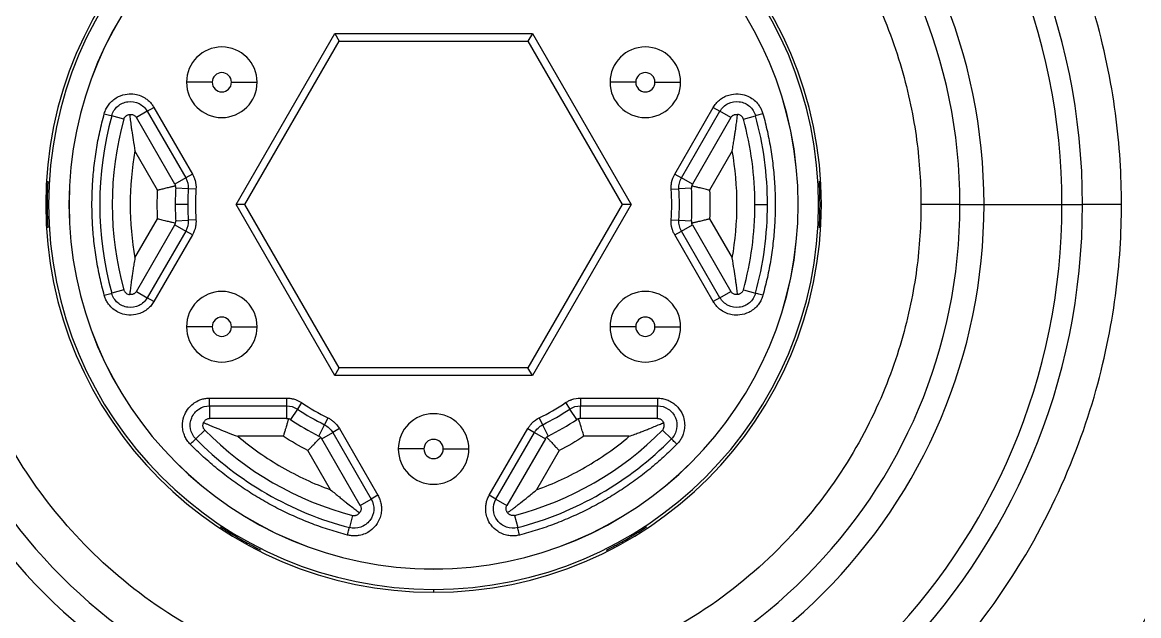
# Model space of a CAD drawing. Header units: inches. Extents: x 0 to 10.9, y 0 to 8.4.
# Drawn here: x 6.607 to 7.463, y 3.827 to 4.283 of the extents above; entities that cross this region are included whole.
import ezdxf

# ---------------------------------------------------------------- set-up
doc = ezdxf.new("R2010")
doc.units = ezdxf.units.IN
doc.header["$MEASUREMENT"] = 0

msp = doc.modelspace()

# ---------------------------------------------------------------- linework, layer by layer
at = {"color": 7, "linetype": 'Continuous', "lineweight": 25}
for p, q in [((6.77082, 4.14284), (6.84655, 4.274)), ((6.84655, 4.274), (6.99799, 4.274)), ((6.84655, 4.274), (6.84996, 4.26809)), ((6.99799, 4.274), (6.99458, 4.26809)), ((6.99799, 4.274), (7.07372, 4.14284)), ((6.77764, 4.14284), (6.84996, 4.26809)), ((6.84996, 4.26809), (6.99458, 4.26809)), ((6.99458, 4.26809), (7.0669, 4.14284)), ((6.75251, 4.23659), (6.73282, 4.23659)), ((6.76727, 4.23659), (6.78696, 4.23659)), ((7.07727, 4.23659), (7.05758, 4.23659)), ((7.09203, 4.23659), (7.11172, 4.23659)), ((6.70269, 4.21437), (6.69436, 4.20955)), ((6.70269, 4.21437), (6.70781, 4.21732)), ((6.70269, 4.21437), (6.73219, 4.16327)), ((6.70781, 4.21732), (6.7373, 4.16623)), ((7.10724, 4.16623), (7.13673, 4.21732)), ((7.11235, 4.16327), (7.14185, 4.21437)), ((7.13673, 4.21732), (7.14185, 4.21437)), ((7.15018, 4.20955), (7.14185, 4.21437)), ((6.68472, 4.20832), (6.67544, 4.21088)), ((6.72386, 4.15846), (6.69436, 4.20955)), ((7.15018, 4.20955), (7.12068, 4.15846)), ((7.15982, 4.20832), (7.1691, 4.21088)), ((6.71065, 4.15378), (6.69328, 4.18387)), ((7.15126, 4.18387), (7.13389, 4.15378)), ((6.73219, 4.16327), (6.72386, 4.15846)), ((6.7373, 4.16623), (6.73219, 4.16327)), ((7.10724, 4.16623), (7.11235, 4.16327)), ((7.12068, 4.15846), (7.11235, 4.16327)), ((6.73416, 4.15488), (6.72455, 4.15549)), ((6.74005, 4.1545), (6.73416, 4.15488)), ((7.10449, 4.1545), (7.11038, 4.15488)), ((7.11999, 4.15549), (7.11038, 4.15488)), ((6.62597, 4.14284), (6.62489, 4.14284)), ((6.64274, 4.14284), (6.64269, 4.14284)), ((6.73377, 4.14284), (6.72415, 4.14284)), ((6.84655, 4.01169), (6.77082, 4.14284)), ((6.77764, 4.14284), (6.77082, 4.14284)), ((6.84996, 4.01759), (6.77764, 4.14284)), ((7.0669, 4.14284), (6.99458, 4.01759)), ((7.07372, 4.14284), (6.99799, 4.01169)), ((7.07372, 4.14284), (7.0669, 4.14284)), ((7.16868, 4.14284), (7.17831, 4.14284)), ((7.2018, 4.14284), (7.20185, 4.14284)), ((7.32583, 4.14284), (7.29595, 4.14284)), ((7.32583, 4.14284), (7.34433, 4.14284)), ((7.34433, 4.14284), (7.40411, 4.14284)), ((7.40411, 4.14284), (7.41987, 4.14284)), ((7.44976, 4.14284), (7.41987, 4.14284)), ((6.69328, 4.10181), (6.71065, 4.13191)), ((6.69436, 4.07613), (6.72386, 4.12722)), ((6.72386, 4.12722), (6.73219, 4.12241)), ((6.72455, 4.13019), (6.73416, 4.13081)), ((6.74005, 4.13119), (6.73416, 4.13081)), ((7.10449, 4.13119), (7.11038, 4.13081)), ((7.11038, 4.13081), (7.11999, 4.13019)), ((7.11235, 4.12241), (7.12068, 4.12722)), ((7.12068, 4.12722), (7.15018, 4.07613)), ((7.13389, 4.13191), (7.15126, 4.10181)), ((6.73219, 4.12241), (6.70269, 4.07132)), ((6.7373, 4.11946), (6.70781, 4.06837)), ((6.7373, 4.11946), (6.73219, 4.12241)), ((7.10724, 4.11946), (7.11235, 4.12241)), ((7.13673, 4.06837), (7.10724, 4.11946)), ((7.14185, 4.07132), (7.11235, 4.12241)), ((6.68472, 4.07737), (6.67544, 4.07481)), ((6.69436, 4.07613), (6.70269, 4.07132)), ((7.14185, 4.07132), (7.15018, 4.07613)), ((7.15982, 4.07737), (7.1691, 4.07481)), ((6.70781, 4.06837), (6.70269, 4.07132)), ((7.14185, 4.07132), (7.13673, 4.06837)), ((6.75251, 4.04909), (6.73282, 4.04909)), ((6.76727, 4.04909), (6.78696, 4.04909)), ((7.07727, 4.04909), (7.05758, 4.04909)), ((7.09203, 4.04909), (7.11172, 4.04909)), ((6.84655, 4.01169), (6.84996, 4.01759)), ((6.99458, 4.01759), (6.84996, 4.01759)), ((6.99799, 4.01169), (6.99458, 4.01759)), ((6.99799, 4.01169), (6.84655, 4.01169)), ((6.75054, 3.99435), (6.80954, 3.99435)), ((6.75054, 3.98845), (6.75054, 3.99435)), ((6.80954, 3.99435), (6.80954, 3.98845)), ((6.82106, 3.99086), (6.81779, 3.98595)), ((7.02348, 3.99086), (7.02675, 3.98595)), ((7.035, 3.99435), (7.094, 3.99435)), ((7.035, 3.99435), (7.035, 3.98845)), ((7.094, 3.99435), (7.094, 3.98845)), ((6.75054, 3.98845), (6.80954, 3.98845)), ((6.75054, 3.98845), (6.75054, 3.97882)), ((6.80954, 3.98845), (6.80954, 3.97882)), ((6.81779, 3.98595), (6.81246, 3.97794)), ((7.03208, 3.97794), (7.02675, 3.98595)), ((7.035, 3.98845), (7.094, 3.98845)), ((7.035, 3.97882), (7.035, 3.98845)), ((7.094, 3.97882), (7.094, 3.98845)), ((6.80954, 3.97882), (6.75054, 3.97882)), ((6.83436, 3.96529), (6.83863, 3.97391)), ((6.84125, 3.9792), (6.83863, 3.97391)), ((7.00329, 3.9792), (7.0059, 3.97391)), ((7.0059, 3.97391), (7.01018, 3.96529)), ((7.094, 3.97882), (7.035, 3.97882)), ((6.74679, 3.96985), (6.73994, 3.9631)), ((6.80699, 3.96505), (6.77224, 3.96505)), ((6.83659, 3.9632), (6.84492, 3.96801)), ((6.85004, 3.97097), (6.84492, 3.96801)), ((6.84492, 3.96801), (6.87442, 3.91692)), ((6.85004, 3.97097), (6.87953, 3.91987)), ((6.965, 3.91987), (6.9945, 3.97097)), ((6.97012, 3.91692), (6.99961, 3.96801)), ((6.9945, 3.97097), (6.99961, 3.96801)), ((6.99961, 3.96801), (7.00795, 3.9632)), ((7.0723, 3.96505), (7.03755, 3.96505)), ((7.09775, 3.96985), (7.1046, 3.9631)), ((6.86609, 3.91211), (6.83659, 3.9632)), ((6.91489, 3.95534), (6.8952, 3.95534)), ((6.92965, 3.95534), (6.94934, 3.95534)), ((7.00795, 3.9632), (6.97845, 3.91211)), ((6.84331, 3.92402), (6.82593, 3.95411)), ((7.01861, 3.95411), (7.00123, 3.92402)), ((6.86609, 3.91211), (6.87442, 3.91692)), ((6.87953, 3.91987), (6.87442, 3.91692)), ((6.97012, 3.91692), (6.965, 3.91987)), ((6.97012, 3.91692), (6.97845, 3.91211)), ((6.8602, 3.90438), (6.85777, 3.89506)), ((6.98434, 3.90438), (6.98677, 3.89506)), ((6.78665, 3.87819), (6.78656, 3.87824)), ((6.92227, 3.84762), (6.92227, 3.84547))]:
    msp.add_line(p, q, dxfattribs=at)
for centre, radius, start, end in [((6.92227, 4.14284), 1, 90, 270), ((6.92227, 4.14284), 1, 270, 90), ((6.92227, 4.14284), 0.98509, 90, 180), ((6.92227, 4.14284), 0.98509, 0, 90), ((6.92227, 4.14284), 0.94485, 0, 180), ((6.92227, 4.14284), 0.77186, 0, 180), ((6.92227, 4.14284), 0.745, 0, 180), ((6.92227, 4.14284), 0.66, 0, 180), ((6.92227, 4.14284), 0.4976, 0, 180), ((6.92227, 4.14284), 0.48184, 0, 180), ((6.92227, 4.14284), 0.42206, 0, 180), ((6.92227, 4.14284), 0.40356, 0, 180), ((6.92227, 4.14284), 0.29738, 0, 180), ((6.92227, 4.14284), 0.29522, 90, 270), ((6.92227, 4.14284), 0.29522, 270, 90), ((6.92227, 4.14284), 0.27958, 0, 180), ((6.92227, 4.14284), 0.27953, 0, 180), ((6.75989, 4.23659), 0.02707, 0, 180), ((7.08465, 4.23659), 0.02707, 0, 180), ((6.75989, 4.23659), 0.00738, 0, 180), ((7.08465, 4.23659), 0.00738, 0, 180), ((6.75989, 4.23659), 0.02707, 180, 0), ((6.75989, 4.23659), 0.00738, 180, 0), ((7.08465, 4.23659), 0.02707, 180, 0), ((7.08465, 4.23659), 0.00738, 180, 0), ((6.92227, 4.14284), 0.25604, 164.59036, 195.40964), ((6.92227, 4.14284), 0.24641, 164.59036, 195.40964), ((6.92227, 4.14284), 0.24641, 0, 15.40964), ((6.92227, 4.14284), 0.25604, 0, 15.40964), ((6.92227, 4.14284), 0.19812, 176.33954, 180), ((6.92227, 4.14284), 0.1885, 176.33954, 180), ((6.92227, 4.14284), 0.1885, 356.33954, 3.66046), ((6.92227, 4.14284), 0.19812, 356.33954, 3.66046), ((6.92227, 4.14284), 0.2963, 178.77383, 180), ((6.92227, 4.14284), 0.2963, 358.77383, 1.22617), ((6.92227, 4.14284), 0.98509, 180, 270), ((6.92227, 4.14284), 0.94485, 180, 0), ((6.92227, 4.14284), 0.77186, 180, 0), ((6.92227, 4.14284), 0.745, 180, 0), ((6.92227, 4.14284), 0.66, 180, 0), ((6.92227, 4.14284), 0.4976, 180, 0), ((6.92227, 4.14284), 0.48184, 180, 0), ((6.92227, 4.14284), 0.42206, 180, 0), ((6.92227, 4.14284), 0.40356, 180, 0), ((6.92227, 4.14284), 0.29738, 180, 0), ((6.92227, 4.14284), 0.2963, 180, 181.22617), ((6.92227, 4.14284), 0.27958, 180, 0), ((6.92227, 4.14284), 0.27953, 180, 0), ((6.92227, 4.14284), 0.19812, 180, 183.66046), ((6.92227, 4.14284), 0.1885, 180, 183.66046), ((6.92227, 4.14284), 0.98509, 270, 0), ((6.92227, 4.14284), 0.24641, 344.59036, 0), ((6.92227, 4.14284), 0.25604, 344.59036, 0), ((6.75989, 4.04909), 0.02707, 0, 180), ((7.08465, 4.04909), 0.02707, 0, 180), ((6.75989, 4.04909), 0.02707, 180, 0), ((6.75989, 4.04909), 0.00738, 0, 180), ((6.75989, 4.04909), 0.00738, 180, 0), ((7.08465, 4.04909), 0.02707, 180, 0), ((7.08465, 4.04909), 0.00738, 0, 180), ((7.08465, 4.04909), 0.00738, 180, 0), ((6.92227, 4.14284), 0.1885, 236.33954, 243.66046), ((6.92227, 3.95534), 0.02707, 0, 180), ((6.92227, 4.14284), 0.1885, 296.33954, 303.66046), ((6.92227, 4.14284), 0.19812, 236.33954, 243.66046), ((6.92227, 4.14284), 0.19812, 296.33954, 303.66046), ((6.92227, 4.14284), 0.24641, 224.59036, 255.40964), ((6.92227, 4.14284), 0.24641, 284.59036, 315.40964), ((6.92227, 4.14284), 0.25604, 224.59036, 255.40964), ((6.92227, 3.95534), 0.02707, 180, 0), ((6.92227, 3.95534), 0.00738, 0, 180), ((6.92227, 3.95534), 0.00738, 180, 0), ((6.92227, 4.14284), 0.25604, 284.59036, 315.40964), ((6.92227, 4.14284), 0.2963, 238.77383, 241.22617), ((6.92227, 4.14284), 0.2963, 298.77383, 301.22617)]:
    msp.add_arc(centre, radius, start, end, dxfattribs=at)
for points, knots in [([(6.29074, 4.14284), (6.29074, 4.16916), (6.29237, 4.19713), (6.30028, 4.25622), (6.30657, 4.28734), (6.32543, 4.35201), (6.33802, 4.38556), (6.37118, 4.4536), (6.39178, 4.48808), (6.44231, 4.55544), (6.47225, 4.58832), (6.54178, 4.64899), (6.58137, 4.67677), (6.66878, 4.72339), (6.71659, 4.74219), (6.81704, 4.7677), (6.86964, 4.77437), (6.9749, 4.77437), (7.0275, 4.7677), (7.12795, 4.74219), (7.17576, 4.72339), (7.26317, 4.67677), (7.30276, 4.64899), (7.37229, 4.58832), (7.40223, 4.55544), (7.45276, 4.48808), (7.47335, 4.4536), (7.50652, 4.38556), (7.51911, 4.35201), (7.53797, 4.28734), (7.54426, 4.25622), (7.55217, 4.19713), (7.5538, 4.16916), (7.5538, 4.14284)], [0, 0, 0, 0, 0.0625, 0.0625, 0.125, 0.125, 0.1875, 0.1875, 0.25, 0.25, 0.3125, 0.3125, 0.375, 0.375, 0.4375, 0.4375, 0.5, 0.5, 0.5625, 0.5625, 0.625, 0.625, 0.6875, 0.6875, 0.75, 0.75, 0.8125, 0.8125, 0.875, 0.875, 0.9375, 0.9375, 1, 1, 1, 1]), ([(7.44976, 4.14284), (7.44976, 4.16482), (7.4484, 4.18819), (7.44179, 4.23754), (7.43654, 4.26353), (7.42078, 4.31755), (7.41027, 4.34558), (7.38257, 4.4024), (7.36536, 4.4312), (7.32316, 4.48747), (7.29815, 4.51493), (7.24008, 4.56561), (7.207, 4.58881), (7.134, 4.62774), (7.09406, 4.64345), (7.01016, 4.66476), (6.96623, 4.67033), (6.87831, 4.67033), (6.83438, 4.66476), (6.75048, 4.64345), (6.71054, 4.62774), (6.63753, 4.58881), (6.60446, 4.56561), (6.54639, 4.51493), (6.52138, 4.48747), (6.47918, 4.4312), (6.46197, 4.4024), (6.43427, 4.34558), (6.42376, 4.31755), (6.408, 4.26353), (6.40275, 4.23754), (6.39614, 4.18819), (6.39478, 4.16482), (6.39478, 4.14284)], [0, 0, 0, 0, 0.0625, 0.0625, 0.125, 0.125, 0.1875, 0.1875, 0.25, 0.25, 0.3125, 0.3125, 0.375, 0.375, 0.4375, 0.4375, 0.5, 0.5, 0.5625, 0.5625, 0.625, 0.625, 0.6875, 0.6875, 0.75, 0.75, 0.8125, 0.8125, 0.875, 0.875, 0.9375, 0.9375, 1, 1, 1, 1]), ([(6.54859, 4.14284), (6.54859, 4.15841), (6.54956, 4.17497), (6.55424, 4.20993), (6.55796, 4.22834), (6.56912, 4.2666), (6.57657, 4.28646), (6.59619, 4.32672), (6.60838, 4.34712), (6.63828, 4.38698), (6.656, 4.40643), (6.69713, 4.44233), (6.72056, 4.45877), (6.77228, 4.48635), (6.80057, 4.49747), (6.86, 4.51257), (6.89113, 4.51652), (6.95341, 4.51652), (6.98453, 4.51257), (7.04397, 4.49747), (7.07226, 4.48635), (7.12398, 4.45877), (7.14741, 4.44233), (7.18854, 4.40643), (7.20626, 4.38698), (7.23616, 4.34712), (7.24835, 4.32672), (7.26797, 4.28646), (7.27542, 4.2666), (7.28658, 4.22834), (7.2903, 4.20993), (7.29498, 4.17497), (7.29595, 4.15841), (7.29595, 4.14284)], [0, 0, 0, 0, 0.0625, 0.0625, 0.125, 0.125, 0.1875, 0.1875, 0.25, 0.25, 0.3125, 0.3125, 0.375, 0.375, 0.4375, 0.4375, 0.5, 0.5, 0.5625, 0.5625, 0.625, 0.625, 0.6875, 0.6875, 0.75, 0.75, 0.8125, 0.8125, 0.875, 0.875, 0.9375, 0.9375, 1, 1, 1, 1]), ([(6.66975, 4.21244), (6.66993, 4.21304), (6.67028, 4.21421), (6.67101, 4.21591), (6.67187, 4.21753), (6.67289, 4.21908), (6.67452, 4.22114), (6.67701, 4.22351), (6.6814, 4.22622), (6.68697, 4.22787), (6.69286, 4.2277), (6.69773, 4.22634), (6.70135, 4.22435), (6.70411, 4.2221), (6.70619, 4.21988), (6.70726, 4.21817), (6.70781, 4.21732)], [0, 0, 0, 0, 0.0379788, 0.0756082, 0.1131889, 0.1510231, 0.1894066, 0.2746626, 0.3609126, 0.5054385, 0.6243282, 0.7189872, 0.8139171, 0.8761594, 0.9377394, 1, 1, 1, 1]), ([(6.67544, 4.21088), (6.67621, 4.21367), (6.67784, 4.21627), (6.68224, 4.22008), (6.68504, 4.22133), (6.6908, 4.22206), (6.69382, 4.22155), (6.69901, 4.21897), (6.70125, 4.21687), (6.70269, 4.21437)], [0, 0, 0, 0, 0.25, 0.25, 0.5, 0.5, 0.75, 0.75, 1, 1, 1, 1]), ([(7.13673, 4.21732), (7.13706, 4.21784), (7.1377, 4.21889), (7.13883, 4.22035), (7.14007, 4.2217), (7.14145, 4.22294), (7.14354, 4.22453), (7.14655, 4.22619), (7.15149, 4.22772), (7.15729, 4.22791), (7.16295, 4.22626), (7.16731, 4.22372), (7.17031, 4.22088), (7.17243, 4.21801), (7.17387, 4.21533), (7.17448, 4.21341), (7.17479, 4.21244)], [0, 0, 0, 0, 0.037978, 0.075612, 0.113201, 0.151048, 0.189449, 0.274697, 0.360942, 0.505455, 0.624336, 0.718992, 0.813918, 0.87615, 0.93773, 1, 1, 1, 1]), ([(7.14185, 4.21437), (7.14329, 4.21687), (7.14554, 4.21898), (7.15075, 4.22156), (7.15377, 4.22206), (7.15953, 4.22132), (7.16232, 4.22006), (7.1667, 4.21626), (7.16833, 4.21367), (7.1691, 4.21088)], [0, 0, 0, 0, 0.25, 0.25, 0.5, 0.5, 0.75, 0.75, 1, 1, 1, 1]), ([(6.66975, 4.07324), (6.66914, 4.07552), (6.66792, 4.08007), (6.66633, 4.08694), (6.66491, 4.09384), (6.66369, 4.10076), (6.66265, 4.10771), (6.66181, 4.11469), (6.66115, 4.12169), (6.66068, 4.12872), (6.66039, 4.13577), (6.66027, 4.14519), (6.66058, 4.15695), (6.66171, 4.17099), (6.6636, 4.18493), (6.6662, 4.19878), (6.66856, 4.20788), (6.66975, 4.21244)], [0, 0, 0, 0, 0.050206, 0.1002701, 0.1502282, 0.2001166, 0.2499717, 0.29983, 0.3497278, 0.3997016, 0.4497876, 0.5000217, 0.6002837, 0.7001215, 0.7998257, 0.8996884, 1, 1, 1, 1]), ([(6.66975, 4.21244), (6.67107, 4.21208), (6.67261, 4.21165), (6.67482, 4.21105), (6.6754, 4.21089), (6.67544, 4.21088)], [0, 0, 0, 0, 0.5, 0.5, 1, 1, 1, 1]), ([(6.68472, 4.20832), (6.68484, 4.20863), (6.68507, 4.20924), (6.68562, 4.21004), (6.68626, 4.21071), (6.68697, 4.21122), (6.6877, 4.21158), (6.68843, 4.21182), (6.68894, 4.21189), (6.68918, 4.21193)], [0, 0, 0, 0, 0.182042, 0.351123, 0.506994, 0.649611, 0.779178, 0.895896, 1, 1, 1, 1]), ([(6.68918, 4.21193), (6.68946, 4.21195), (6.69006, 4.21202), (6.69096, 4.21191), (6.6919, 4.21164), (6.69282, 4.21116), (6.69369, 4.21046), (6.69413, 4.20987), (6.69436, 4.20955)], [0, 0, 0, 0, 0.122199, 0.261809, 0.419186, 0.594671, 0.788382, 1, 1, 1, 1]), ([(6.68918, 4.21193), (6.68926, 4.21126), (6.68943, 4.20986), (6.68971, 4.20759), (6.69003, 4.20509), (6.6904, 4.20235), (6.69099, 4.19811), (6.69192, 4.19192), (6.6928, 4.18672), (6.69328, 4.18387)], [0, 0, 0, 0, 0.076099, 0.159417, 0.250081, 0.348187, 0.453812, 0.70043, 1, 1, 1, 1]), ([(7.15018, 4.20955), (7.15038, 4.20982), (7.15075, 4.21035), (7.15148, 4.21098), (7.15226, 4.21146), (7.15306, 4.21178), (7.15385, 4.21195), (7.15461, 4.21201), (7.15512, 4.21195), (7.15536, 4.21193)], [0, 0, 0, 0, 0.182474, 0.351836, 0.507846, 0.65046, 0.77988, 0.896315, 1, 1, 1, 1]), ([(7.15126, 4.18387), (7.15152, 4.18536), (7.15201, 4.18821), (7.15266, 4.1923), (7.15323, 4.196), (7.15381, 4.19996), (7.15438, 4.20408), (7.15492, 4.20828), (7.15522, 4.21077), (7.15536, 4.21193)], [0, 0, 0, 0, 0.156451, 0.29963, 0.429565, 0.546295, 0.718125, 0.869208, 1, 1, 1, 1]), ([(7.15982, 4.20832), (7.15973, 4.20858), (7.15953, 4.2091), (7.15906, 4.20983), (7.15843, 4.21058), (7.15772, 4.21113), (7.15693, 4.21154), (7.15619, 4.21181), (7.15563, 4.21189), (7.15536, 4.21193)], [0, 0, 0, 0, 0.150031, 0.304877, 0.464107, 0.638286, 0.757556, 0.885212, 1, 1, 1, 1]), ([(7.17479, 4.21244), (7.17347, 4.21208), (7.17193, 4.21165), (7.16971, 4.21105), (7.16914, 4.21089), (7.1691, 4.21088)], [0, 0, 0, 0, 0.5, 0.5, 1, 1, 1, 1]), ([(7.17479, 4.21244), (7.1754, 4.21017), (7.17662, 4.20562), (7.17821, 4.19874), (7.17963, 4.19185), (7.18085, 4.18492), (7.18189, 4.17797), (7.18273, 4.171), (7.18339, 4.16399), (7.18386, 4.15697), (7.18415, 4.14991), (7.18427, 4.14049), (7.18396, 4.12874), (7.18283, 4.11469), (7.18094, 4.10076), (7.17833, 4.0869), (7.17598, 4.0778), (7.17479, 4.07324)], [0, 0, 0, 0, 0.050206, 0.1002701, 0.1502282, 0.2001166, 0.2499717, 0.29983, 0.3497278, 0.3997016, 0.4497876, 0.5000217, 0.6002837, 0.7001215, 0.7998257, 0.8996884, 1, 1, 1, 1]), ([(6.69328, 4.18387), (6.69085, 4.17031), (6.68963, 4.15662), (6.68963, 4.12906), (6.69085, 4.11539), (6.69328, 4.10181)], [0, 0, 0, 0, 0.5, 0.5, 1, 1, 1, 1]), ([(7.15126, 4.10181), (7.15369, 4.11538), (7.15491, 4.12906), (7.15491, 4.15662), (7.15369, 4.1703), (7.15126, 4.18387)], [0, 0, 0, 0, 0.5, 0.5, 1, 1, 1, 1]), ([(6.62639, 4.16067), (6.62639, 4.16064), (6.6264, 4.16059), (6.62639, 4.16023), (6.62637, 4.15958), (6.62634, 4.15855), (6.62628, 4.15704), (6.62621, 4.15524), (6.62614, 4.15329), (6.62608, 4.15125), (6.62605, 4.14987), (6.62604, 4.14918)], [0, 0, 0, 0, 0.098163, 0.194079, 0.289176, 0.422855, 0.551943, 0.671129, 0.788455, 0.894651, 1, 1, 1, 1]), ([(6.7373, 4.16623), (6.73774, 4.16547), (6.73832, 4.1643), (6.73887, 4.16287), (6.73911, 4.16214), (6.7392, 4.16182), (6.73927, 4.16161), (6.73929, 4.16154), (6.73996, 4.15914), (6.7402, 4.15684), (6.74005, 4.1545)], [0, 0, 0, 0, 0.25, 0.375, 0.4375, 0.46875, 0.46875, 0.5, 0.5, 1, 1, 1, 1]), ([(7.10449, 4.1545), (7.10444, 4.15537), (7.10444, 4.15667), (7.10458, 4.1582), (7.10469, 4.15896), (7.10474, 4.15929), (7.10478, 4.15951), (7.10479, 4.15958), (7.10526, 4.16202), (7.10606, 4.16419), (7.10724, 4.16623)], [0, 0, 0, 0, 0.25, 0.375, 0.4375, 0.46875, 0.46875, 0.5, 0.5, 1, 1, 1, 1]), ([(7.2185, 4.14918), (7.21849, 4.14963), (7.21847, 4.15054), (7.21844, 4.1519), (7.21839, 4.15349), (7.21833, 4.15525), (7.21824, 4.15769), (7.21814, 4.16011), (7.21815, 4.16047), (7.21815, 4.16067)], [0, 0, 0, 0, 0.069425, 0.139925, 0.212941, 0.330345, 0.449379, 0.713697, 1, 1, 1, 1]), ([(6.72436, 4.157), (6.72425, 4.15698), (6.72402, 4.15692), (6.72348, 4.1568), (6.72278, 4.15663), (6.72189, 4.15643), (6.72082, 4.15618), (6.71952, 4.15588), (6.71794, 4.15551), (6.71577, 4.15499), (6.71328, 4.15441), (6.71144, 4.15397), (6.71065, 4.15378)], [0, 0, 0, 0, 0.07199, 0.148015, 0.227921, 0.31144, 0.398191, 0.48769, 0.589879, 0.704288, 0.874487, 1, 1, 1, 1]), ([(6.72455, 4.15549), (6.72455, 4.15573), (6.72454, 4.15623), (6.72442, 4.15674), (6.72436, 4.157)], [0, 0, 0, 0, 0.485215, 1, 1, 1, 1]), ([(7.12018, 4.157), (7.12012, 4.15674), (7.12, 4.15623), (7.11999, 4.15573), (7.11999, 4.15549)], [0, 0, 0, 0, 0.514785, 1, 1, 1, 1]), ([(7.13389, 4.15378), (7.13339, 4.1539), (7.13229, 4.15416), (7.13046, 4.15459), (7.12848, 4.15506), (7.1266, 4.15551), (7.12457, 4.15599), (7.12262, 4.15643), (7.12098, 4.15681), (7.12044, 4.15694), (7.12018, 4.157)], [0, 0, 0, 0, 0.078978, 0.177309, 0.296156, 0.410619, 0.512848, 0.688874, 0.852118, 1, 1, 1, 1]), ([(7.5538, 4.14284), (7.5538, 4.11653), (7.55217, 4.08855), (7.54426, 4.02947), (7.53797, 3.99835), (7.51911, 3.93368), (7.50652, 3.90012), (7.47335, 3.83209), (7.45276, 3.79761), (7.40223, 3.73024), (7.37229, 3.69737), (7.30276, 3.63669), (7.26317, 3.60892), (7.17576, 3.5623), (7.12795, 3.5435), (7.0275, 3.51799), (6.9749, 3.51131), (6.86964, 3.51131), (6.81704, 3.51799), (6.71659, 3.5435), (6.66878, 3.5623), (6.58137, 3.60892), (6.54178, 3.63669), (6.47225, 3.69737), (6.44231, 3.73024), (6.39178, 3.79761), (6.37118, 3.83209), (6.33802, 3.90012), (6.32543, 3.93368), (6.30657, 3.99835), (6.30028, 4.02947), (6.29237, 4.08855), (6.29074, 4.11653), (6.29074, 4.14284)], [0, 0, 0, 0, 0.0625, 0.0625, 0.125, 0.125, 0.1875, 0.1875, 0.25, 0.25, 0.3125, 0.3125, 0.375, 0.375, 0.4375, 0.4375, 0.5, 0.5, 0.5625, 0.5625, 0.625, 0.625, 0.6875, 0.6875, 0.75, 0.75, 0.8125, 0.8125, 0.875, 0.875, 0.9375, 0.9375, 1, 1, 1, 1]), ([(6.39478, 4.14284), (6.39478, 4.12086), (6.39614, 4.0975), (6.40275, 4.04815), (6.408, 4.02215), (6.42376, 3.96814), (6.43427, 3.94011), (6.46197, 3.88328), (6.47918, 3.85448), (6.52138, 3.79822), (6.54639, 3.77076), (6.60446, 3.72008), (6.63753, 3.69688), (6.71054, 3.65794), (6.75048, 3.64224), (6.83438, 3.62093), (6.87831, 3.61535), (6.96623, 3.61535), (7.01016, 3.62093), (7.09406, 3.64224), (7.134, 3.65794), (7.207, 3.69688), (7.24008, 3.72008), (7.29815, 3.77076), (7.32316, 3.79822), (7.36536, 3.85448), (7.38257, 3.88328), (7.41027, 3.94011), (7.42078, 3.96814), (7.43654, 4.02215), (7.44179, 4.04815), (7.4484, 4.0975), (7.44976, 4.12086), (7.44976, 4.14284)], [0, 0, 0, 0, 0.0625, 0.0625, 0.125, 0.125, 0.1875, 0.1875, 0.25, 0.25, 0.3125, 0.3125, 0.375, 0.375, 0.4375, 0.4375, 0.5, 0.5, 0.5625, 0.5625, 0.625, 0.625, 0.6875, 0.6875, 0.75, 0.75, 0.8125, 0.8125, 0.875, 0.875, 0.9375, 0.9375, 1, 1, 1, 1]), ([(7.29595, 4.14284), (7.29595, 4.12727), (7.29498, 4.11072), (7.2903, 4.07576), (7.28658, 4.05735), (7.27542, 4.01908), (7.26797, 3.99922), (7.24835, 3.95897), (7.23616, 3.93857), (7.20626, 3.89871), (7.18854, 3.87926), (7.14741, 3.84335), (7.12398, 3.82692), (7.07226, 3.79934), (7.04397, 3.78821), (6.98453, 3.77312), (6.95341, 3.76917), (6.89113, 3.76917), (6.86, 3.77312), (6.80057, 3.78821), (6.77228, 3.79934), (6.72056, 3.82692), (6.69713, 3.84335), (6.656, 3.87926), (6.63828, 3.89871), (6.60838, 3.93857), (6.59619, 3.95897), (6.57657, 3.99922), (6.56912, 4.01908), (6.55796, 4.05735), (6.55424, 4.07576), (6.54956, 4.11072), (6.54859, 4.12727), (6.54859, 4.14284)], [0, 0, 0, 0, 0.0625, 0.0625, 0.125, 0.125, 0.1875, 0.1875, 0.25, 0.25, 0.3125, 0.3125, 0.375, 0.375, 0.4375, 0.4375, 0.5, 0.5, 0.5625, 0.5625, 0.625, 0.625, 0.6875, 0.6875, 0.75, 0.75, 0.8125, 0.8125, 0.875, 0.875, 0.9375, 0.9375, 1, 1, 1, 1]), ([(6.62604, 4.1365), (6.62605, 4.13605), (6.62607, 4.13514), (6.6261, 4.13379), (6.62615, 4.1322), (6.62621, 4.13043), (6.6263, 4.128), (6.6264, 4.12558), (6.62639, 4.12521), (6.62639, 4.12502)], [0, 0, 0, 0, 0.069425, 0.139925, 0.212941, 0.330345, 0.449379, 0.713697, 1, 1, 1, 1]), ([(7.21815, 4.12502), (7.21815, 4.12505), (7.21814, 4.1251), (7.21814, 4.12546), (7.21816, 4.1261), (7.2182, 4.12714), (7.21826, 4.12865), (7.21833, 4.13044), (7.2184, 4.13239), (7.21846, 4.13444), (7.21849, 4.13582), (7.2185, 4.1365)], [0, 0, 0, 0, 0.098163, 0.194079, 0.289176, 0.422855, 0.551943, 0.671129, 0.788455, 0.894651, 1, 1, 1, 1]), ([(6.71065, 4.13191), (6.71115, 4.13179), (6.71225, 4.13152), (6.71408, 4.13109), (6.71606, 4.13062), (6.71794, 4.13017), (6.71997, 4.1297), (6.72192, 4.12925), (6.72356, 4.12887), (6.7241, 4.12874), (6.72436, 4.12868)], [0, 0, 0, 0, 0.078978, 0.177309, 0.296156, 0.410619, 0.512848, 0.688874, 0.852118, 1, 1, 1, 1]), ([(6.72436, 4.12868), (6.72442, 4.12894), (6.72454, 4.12945), (6.72455, 4.12995), (6.72455, 4.13019)], [0, 0, 0, 0, 0.514785, 1, 1, 1, 1]), ([(6.74005, 4.13119), (6.7401, 4.13032), (6.7401, 4.12901), (6.73996, 4.12749), (6.73985, 4.12672), (6.7398, 4.1264), (6.73976, 4.12618), (6.73974, 4.1261), (6.73928, 4.12366), (6.73848, 4.12149), (6.7373, 4.11946)], [0, 0, 0, 0, 0.25, 0.375, 0.4375, 0.46875, 0.46875, 0.5, 0.5, 1, 1, 1, 1]), ([(7.10724, 4.11946), (7.1068, 4.12021), (7.10622, 4.12138), (7.10567, 4.12281), (7.10543, 4.12355), (7.10534, 4.12386), (7.10527, 4.12408), (7.10525, 4.12415), (7.10458, 4.12654), (7.10434, 4.12884), (7.10449, 4.13119)], [0, 0, 0, 0, 0.25, 0.375, 0.4375, 0.46875, 0.46875, 0.5, 0.5, 1, 1, 1, 1]), ([(7.11999, 4.13019), (7.11999, 4.12995), (7.12, 4.12945), (7.12012, 4.12894), (7.12018, 4.12868)], [0, 0, 0, 0, 0.485215, 1, 1, 1, 1]), ([(7.12018, 4.12868), (7.12029, 4.12871), (7.12052, 4.12876), (7.12106, 4.12889), (7.12176, 4.12905), (7.12265, 4.12926), (7.12372, 4.1295), (7.12502, 4.1298), (7.1266, 4.13017), (7.12877, 4.13069), (7.13126, 4.13128), (7.1331, 4.13172), (7.13389, 4.13191)], [0, 0, 0, 0, 0.0719899, 0.1480149, 0.2279207, 0.3114397, 0.3981911, 0.4876904, 0.5898788, 0.7042878, 0.8744865, 1, 1, 1, 1]), ([(6.69328, 4.10181), (6.69302, 4.10033), (6.69253, 4.09747), (6.69188, 4.09339), (6.69131, 4.08968), (6.69073, 4.08573), (6.69016, 4.0816), (6.68962, 4.07741), (6.68932, 4.07492), (6.68918, 4.07376)], [0, 0, 0, 0, 0.156451, 0.29963, 0.429565, 0.546295, 0.718125, 0.869208, 1, 1, 1, 1]), ([(7.15536, 4.07376), (7.15528, 4.07443), (7.15511, 4.07583), (7.15483, 4.0781), (7.15451, 4.0806), (7.15414, 4.08334), (7.15355, 4.08757), (7.15262, 4.09376), (7.15174, 4.09896), (7.15126, 4.10181)], [0, 0, 0, 0, 0.076099, 0.159417, 0.250081, 0.348187, 0.453812, 0.70043, 1, 1, 1, 1]), ([(6.66975, 4.07324), (6.67107, 4.07361), (6.67261, 4.07403), (6.67482, 4.07464), (6.6754, 4.0748), (6.67544, 4.07481)], [0, 0, 0, 0, 0.5, 0.5, 1, 1, 1, 1]), ([(6.70269, 4.07132), (6.70125, 4.06881), (6.699, 4.0667), (6.69379, 4.06413), (6.69077, 4.06362), (6.68501, 4.06437), (6.68222, 4.06562), (6.67784, 4.06942), (6.67621, 4.07202), (6.67544, 4.07481)], [0, 0, 0, 0, 0.25, 0.25, 0.5, 0.5, 0.75, 0.75, 1, 1, 1, 1]), ([(6.68472, 4.07737), (6.6848, 4.07714), (6.68498, 4.07664), (6.6854, 4.07594), (6.68591, 4.07533), (6.68666, 4.07465), (6.68767, 4.07404), (6.68871, 4.07385), (6.68918, 4.07376)], [0, 0, 0, 0, 0.133202, 0.285132, 0.430318, 0.545642, 0.79287, 1, 1, 1, 1]), ([(6.69436, 4.07613), (6.69416, 4.07586), (6.69379, 4.07534), (6.69306, 4.0747), (6.69228, 4.07422), (6.69148, 4.07391), (6.69069, 4.07374), (6.68993, 4.07368), (6.68942, 4.07373), (6.68918, 4.07376)], [0, 0, 0, 0, 0.182474, 0.351836, 0.507846, 0.65046, 0.77988, 0.896315, 1, 1, 1, 1]), ([(7.1691, 4.07481), (7.16833, 4.07202), (7.16669, 4.06941), (7.1623, 4.0656), (7.1595, 4.06436), (7.15374, 4.06362), (7.15072, 4.06414), (7.14553, 4.06671), (7.14329, 4.06881), (7.14185, 4.07132)], [0, 0, 0, 0, 0.25, 0.25, 0.5, 0.5, 0.75, 0.75, 1, 1, 1, 1]), ([(7.15536, 4.07376), (7.15508, 4.07373), (7.15447, 4.07367), (7.15358, 4.07377), (7.15264, 4.07404), (7.15172, 4.07452), (7.15085, 4.07522), (7.15041, 4.07582), (7.15018, 4.07613)], [0, 0, 0, 0, 0.122199, 0.261809, 0.419186, 0.594671, 0.788382, 1, 1, 1, 1]), ([(7.15982, 4.07737), (7.1597, 4.07705), (7.15947, 4.07645), (7.15892, 4.07564), (7.15828, 4.07498), (7.15757, 4.07447), (7.15684, 4.07411), (7.15611, 4.07386), (7.1556, 4.07379), (7.15536, 4.07376)], [0, 0, 0, 0, 0.182042, 0.351123, 0.506994, 0.649611, 0.779178, 0.895896, 1, 1, 1, 1]), ([(7.17479, 4.07324), (7.17347, 4.07361), (7.17193, 4.07403), (7.16972, 4.07464), (7.16914, 4.0748), (7.1691, 4.07481)], [0, 0, 0, 0, 0.5, 0.5, 1, 1, 1, 1]), ([(6.70781, 4.06837), (6.70748, 4.06784), (6.70684, 4.06679), (6.70571, 4.06534), (6.70446, 4.06398), (6.70309, 4.06274), (6.701, 4.06115), (6.69799, 4.05949), (6.69305, 4.05797), (6.68725, 4.05778), (6.68159, 4.05943), (6.67723, 4.06197), (6.67422, 4.06481), (6.67211, 4.06768), (6.67067, 4.07035), (6.67005, 4.07227), (6.66975, 4.07324)], [0, 0, 0, 0, 0.037978, 0.075612, 0.113201, 0.151048, 0.189449, 0.274697, 0.360942, 0.505455, 0.624336, 0.718992, 0.813918, 0.87615, 0.93773, 1, 1, 1, 1]), ([(7.17479, 4.07324), (7.17461, 4.07265), (7.17426, 4.07147), (7.17353, 4.06978), (7.17266, 4.06816), (7.17165, 4.06661), (7.17002, 4.06455), (7.16753, 4.06218), (7.16314, 4.05946), (7.15757, 4.05781), (7.15168, 4.05798), (7.14681, 4.05934), (7.14319, 4.06134), (7.14043, 4.06358), (7.13835, 4.06581), (7.13728, 4.06751), (7.13673, 4.06837)], [0, 0, 0, 0, 0.037979, 0.075608, 0.113189, 0.151023, 0.189407, 0.274663, 0.360913, 0.505438, 0.624328, 0.718987, 0.813917, 0.876159, 0.937739, 1, 1, 1, 1]), ([(6.73573, 3.95895), (6.73531, 3.9594), (6.73447, 3.9603), (6.73336, 3.96178), (6.73239, 3.96334), (6.73156, 3.96499), (6.73059, 3.96743), (6.72978, 3.97077), (6.72963, 3.97594), (6.73098, 3.98158), (6.73408, 3.9866), (6.73769, 3.99013), (6.74122, 3.99227), (6.74455, 3.99354), (6.74751, 3.99423), (6.74953, 3.99431), (6.75054, 3.99435)], [0, 0, 0, 0, 0.037981, 0.075612, 0.113195, 0.151032, 0.189418, 0.274675, 0.360926, 0.50545, 0.624344, 0.71901, 0.813947, 0.876179, 0.93775, 1, 1, 1, 1]), ([(6.80954, 3.99435), (6.81041, 3.99435), (6.81171, 3.99427), (6.81322, 3.99402), (6.81398, 3.99387), (6.8143, 3.99379), (6.81452, 3.99374), (6.81459, 3.99372), (6.817, 3.99311), (6.81911, 3.99216), (6.82106, 3.99086)], [0, 0, 0, 0, 0.25, 0.375, 0.4375, 0.46875, 0.46875, 0.5, 0.5, 1, 1, 1, 1]), ([(7.02348, 3.99086), (7.0242, 3.99134), (7.02533, 3.992), (7.02672, 3.99264), (7.02744, 3.99292), (7.02775, 3.99304), (7.02796, 3.99312), (7.02803, 3.99314), (7.03038, 3.99396), (7.03265, 3.99435), (7.035, 3.99435)], [0, 0, 0, 0, 0.25, 0.375, 0.4375, 0.46875, 0.46875, 0.5, 0.5, 1, 1, 1, 1]), ([(7.094, 3.99435), (7.09462, 3.99433), (7.09585, 3.9943), (7.09767, 3.99405), (7.09947, 3.99365), (7.10123, 3.99308), (7.10365, 3.99206), (7.1066, 3.99029), (7.11038, 3.98677), (7.11345, 3.98184), (7.11485, 3.97612), (7.11483, 3.97107), (7.11387, 3.96705), (7.11244, 3.96378), (7.11085, 3.96119), (7.10949, 3.9597), (7.10881, 3.95895)], [0, 0, 0, 0, 0.037976, 0.075606, 0.113192, 0.151037, 0.189435, 0.274679, 0.36092, 0.505429, 0.624315, 0.718971, 0.813895, 0.876135, 0.937722, 1, 1, 1, 1]), ([(6.73993, 3.9631), (6.7379, 3.96516), (6.73646, 3.96788), (6.73537, 3.97359), (6.73568, 3.97664), (6.73793, 3.98199), (6.73988, 3.98435), (6.74471, 3.98756), (6.74765, 3.98845), (6.75054, 3.98845)], [0, 0, 0, 0, 0.25, 0.25, 0.5, 0.5, 0.75, 0.75, 1, 1, 1, 1]), ([(7.094, 3.98845), (7.09689, 3.98845), (7.09984, 3.98756), (7.10468, 3.98433), (7.10663, 3.98197), (7.10886, 3.97661), (7.10917, 3.97356), (7.10807, 3.96787), (7.10664, 3.96516), (7.1046, 3.9631)], [0, 0, 0, 0, 0.25, 0.25, 0.5, 0.5, 0.75, 0.75, 1, 1, 1, 1]), ([(6.74679, 3.96985), (6.74658, 3.97011), (6.74617, 3.97062), (6.74575, 3.9715), (6.74549, 3.97238), (6.7454, 3.97325), (6.74546, 3.97407), (6.74561, 3.97482), (6.7458, 3.9753), (6.7459, 3.97552)], [0, 0, 0, 0, 0.182047, 0.351131, 0.507005, 0.649621, 0.779186, 0.895901, 1, 1, 1, 1]), ([(6.7459, 3.97552), (6.74601, 3.97578), (6.74626, 3.97633), (6.7468, 3.97706), (6.7475, 3.97773), (6.74838, 3.97829), (6.74942, 3.9787), (6.75016, 3.97878), (6.75054, 3.97882)], [0, 0, 0, 0, 0.122199, 0.261809, 0.419186, 0.594671, 0.788382, 1, 1, 1, 1]), ([(6.7459, 3.97552), (6.74652, 3.97526), (6.74781, 3.9747), (6.74992, 3.97381), (6.75224, 3.97284), (6.7548, 3.97179), (6.75876, 3.97018), (6.76459, 3.96789), (6.76953, 3.96605), (6.77224, 3.96505)], [0, 0, 0, 0, 0.076099, 0.159417, 0.250081, 0.348187, 0.453812, 0.70043, 1, 1, 1, 1]), ([(6.81105, 3.97852), (6.81102, 3.97842), (6.81095, 3.97819), (6.81079, 3.97767), (6.81059, 3.97698), (6.81032, 3.9761), (6.80999, 3.97505), (6.8096, 3.97378), (6.80913, 3.97222), (6.80849, 3.97008), (6.80776, 3.96764), (6.80722, 3.96582), (6.80699, 3.96505)], [0, 0, 0, 0, 0.0719899, 0.1480149, 0.2279207, 0.3114397, 0.3981911, 0.4876904, 0.5898788, 0.7042878, 0.8744865, 1, 1, 1, 1]), ([(6.81246, 3.97794), (6.81224, 3.97805), (6.81181, 3.9783), (6.81131, 3.97845), (6.81105, 3.97852)], [0, 0, 0, 0, 0.485215, 1, 1, 1, 1]), ([(6.84125, 3.9792), (6.84203, 3.97882), (6.84316, 3.97817), (6.84441, 3.97728), (6.84502, 3.9768), (6.84528, 3.97659), (6.84545, 3.97645), (6.84551, 3.9764), (6.84739, 3.97478), (6.84886, 3.973), (6.85004, 3.97097)], [0, 0, 0, 0, 0.25, 0.375, 0.4375, 0.46875, 0.46875, 0.5, 0.5, 1, 1, 1, 1]), ([(6.9945, 3.97097), (6.99494, 3.97172), (6.99566, 3.97281), (6.99663, 3.974), (6.99714, 3.97457), (6.99737, 3.97481), (6.99752, 3.97497), (6.99757, 3.97503), (6.99931, 3.9768), (7.00118, 3.97816), (7.00329, 3.9792)], [0, 0, 0, 0, 0.25, 0.375, 0.4375, 0.46875, 0.46875, 0.5, 0.5, 1, 1, 1, 1]), ([(7.03349, 3.97852), (7.03323, 3.97845), (7.03273, 3.9783), (7.0323, 3.97805), (7.03208, 3.97794)], [0, 0, 0, 0, 0.514785, 1, 1, 1, 1]), ([(7.03755, 3.96505), (7.0374, 3.96553), (7.03708, 3.96662), (7.03654, 3.96842), (7.03596, 3.97037), (7.03541, 3.97222), (7.0348, 3.97422), (7.03421, 3.97613), (7.03372, 3.97774), (7.03356, 3.97827), (7.03349, 3.97852)], [0, 0, 0, 0, 0.078978, 0.177309, 0.296156, 0.410619, 0.512848, 0.688874, 0.852118, 1, 1, 1, 1]), ([(7.0723, 3.96505), (7.07371, 3.96557), (7.07643, 3.96657), (7.0803, 3.96805), (7.08379, 3.9694), (7.08751, 3.97088), (7.09136, 3.97245), (7.09526, 3.97408), (7.09757, 3.97506), (7.09864, 3.97552)], [0, 0, 0, 0, 0.156451, 0.29963, 0.429565, 0.546295, 0.718125, 0.869208, 1, 1, 1, 1]), ([(7.094, 3.97882), (7.09433, 3.97879), (7.09497, 3.97872), (7.09589, 3.97841), (7.09669, 3.97798), (7.09737, 3.97744), (7.09791, 3.97684), (7.09834, 3.97621), (7.09855, 3.97574), (7.09864, 3.97552)], [0, 0, 0, 0, 0.1824743, 0.3518356, 0.5078459, 0.6504597, 0.7798803, 0.8963148, 1, 1, 1, 1]), ([(7.09775, 3.96985), (7.09791, 3.97004), (7.09825, 3.97045), (7.09864, 3.97116), (7.09892, 3.97191), (7.09913, 3.97289), (7.09916, 3.97408), (7.0988, 3.97507), (7.09864, 3.97552)], [0, 0, 0, 0, 0.133121, 0.284972, 0.430286, 0.545684, 0.792868, 1, 1, 1, 1]), ([(6.77224, 3.96505), (6.78278, 3.95616), (6.79402, 3.94826), (6.81789, 3.93448), (6.83034, 3.9287), (6.84331, 3.92402)], [0, 0, 0, 0, 0.5, 0.5, 1, 1, 1, 1]), ([(6.82593, 3.95411), (6.82628, 3.95448), (6.82706, 3.9553), (6.82835, 3.95667), (6.82975, 3.95815), (6.83108, 3.95955), (6.8325, 3.96107), (6.83387, 3.96254), (6.83501, 3.96377), (6.83539, 3.96417), (6.83558, 3.96436)], [0, 0, 0, 0, 0.078978, 0.177309, 0.296156, 0.410619, 0.512848, 0.688874, 0.852118, 1, 1, 1, 1]), ([(6.83558, 3.96436), (6.83538, 3.96455), (6.835, 3.96491), (6.83457, 3.96516), (6.83436, 3.96529)], [0, 0, 0, 0, 0.514785, 1, 1, 1, 1]), ([(7.00123, 3.92402), (7.0142, 3.9287), (7.02665, 3.93448), (7.05052, 3.94826), (7.06176, 3.95615), (7.0723, 3.96505)], [0, 0, 0, 0, 0.5, 0.5, 1, 1, 1, 1]), ([(7.01018, 3.96529), (7.00997, 3.96516), (7.00954, 3.96491), (7.00916, 3.96455), (7.00896, 3.96436)], [0, 0, 0, 0, 0.485215, 1, 1, 1, 1]), ([(7.00896, 3.96436), (7.00904, 3.96428), (7.0092, 3.96411), (7.00958, 3.96371), (7.01007, 3.96319), (7.01069, 3.96252), (7.01144, 3.96171), (7.01235, 3.96074), (7.01346, 3.95955), (7.015, 3.95793), (7.01675, 3.95607), (7.01805, 3.95469), (7.01861, 3.95411)], [0, 0, 0, 0, 0.07199, 0.148015, 0.227921, 0.31144, 0.398191, 0.48769, 0.589879, 0.704288, 0.874487, 1, 1, 1, 1]), ([(6.73573, 3.95895), (6.73671, 3.95992), (6.73785, 3.96104), (6.73948, 3.96265), (6.73991, 3.96307), (6.73993, 3.9631)], [0, 0, 0, 0, 0.5, 0.5, 1, 1, 1, 1]), ([(6.85629, 3.88935), (6.85401, 3.88996), (6.84946, 3.89118), (6.84271, 3.89324), (6.83603, 3.89546), (6.82942, 3.89787), (6.82288, 3.90044), (6.81642, 3.9032), (6.81003, 3.90613), (6.8037, 3.90923), (6.79745, 3.91252), (6.78923, 3.91712), (6.77921, 3.92327), (6.76761, 3.93126), (6.75649, 3.93987), (6.74579, 3.94905), (6.73909, 3.95565), (6.73573, 3.95895)], [0, 0, 0, 0, 0.050206, 0.10027, 0.150228, 0.200117, 0.249972, 0.29983, 0.349728, 0.399702, 0.449788, 0.500022, 0.600284, 0.700121, 0.799826, 0.899688, 1, 1, 1, 1]), ([(7.10881, 3.95895), (7.10714, 3.95729), (7.10381, 3.95396), (7.09865, 3.94914), (7.09339, 3.94447), (7.088, 3.93995), (7.0825, 3.93557), (7.07688, 3.93135), (7.07115, 3.92728), (7.0653, 3.92336), (7.05933, 3.91959), (7.05124, 3.91477), (7.0409, 3.90916), (7.02817, 3.90311), (7.01515, 3.89779), (7.00186, 3.89311), (6.9928, 3.89061), (6.98825, 3.88935)], [0, 0, 0, 0, 0.050206, 0.10027, 0.150228, 0.200117, 0.249972, 0.29983, 0.349728, 0.399702, 0.449788, 0.500022, 0.600284, 0.700121, 0.799826, 0.899688, 1, 1, 1, 1]), ([(7.10881, 3.95895), (7.10783, 3.95992), (7.10669, 3.96104), (7.10506, 3.96265), (7.10463, 3.96307), (7.1046, 3.9631)], [0, 0, 0, 0, 0.5, 0.5, 1, 1, 1, 1]), ([(6.84331, 3.92402), (6.84447, 3.92305), (6.84669, 3.9212), (6.84991, 3.91859), (6.85283, 3.91625), (6.85596, 3.91376), (6.85925, 3.91121), (6.86261, 3.90864), (6.86462, 3.90714), (6.86555, 3.90644)], [0, 0, 0, 0, 0.156451, 0.29963, 0.429565, 0.546295, 0.718125, 0.869208, 1, 1, 1, 1]), ([(6.97899, 3.90644), (6.97953, 3.90684), (6.98065, 3.90769), (6.98248, 3.90907), (6.98448, 3.9106), (6.98667, 3.91229), (6.99004, 3.91491), (6.99494, 3.91881), (6.999, 3.92217), (7.00123, 3.92402)], [0, 0, 0, 0, 0.0760989, 0.1594173, 0.2500808, 0.3481866, 0.4538118, 0.7004302, 1, 1, 1, 1]), ([(6.87953, 3.91987), (6.87983, 3.91933), (6.88042, 3.91825), (6.88111, 3.91654), (6.88166, 3.91479), (6.88205, 3.91298), (6.88238, 3.91037), (6.88231, 3.90693), (6.88116, 3.9019), (6.87843, 3.89678), (6.87417, 3.8927), (6.86979, 3.89019), (6.86583, 3.88901), (6.86229, 3.88862), (6.85925, 3.88871), (6.85728, 3.88913), (6.85629, 3.88935)], [0, 0, 0, 0, 0.037978, 0.075612, 0.113201, 0.151048, 0.189449, 0.274697, 0.360942, 0.505455, 0.624336, 0.718992, 0.813918, 0.87615, 0.93773, 1, 1, 1, 1]), ([(6.87442, 3.91692), (6.87587, 3.91442), (6.87658, 3.91142), (6.8762, 3.90561), (6.87513, 3.90275), (6.8716, 3.89813), (6.86912, 3.89634), (6.86364, 3.89445), (6.86057, 3.89433), (6.85777, 3.89506)], [0, 0, 0, 0, 0.25, 0.25, 0.5, 0.5, 0.75, 0.75, 1, 1, 1, 1]), ([(6.86609, 3.91211), (6.86622, 3.91181), (6.86649, 3.91122), (6.86667, 3.91027), (6.8667, 3.90936), (6.86658, 3.9085), (6.86633, 3.90773), (6.866, 3.90705), (6.86569, 3.90663), (6.86555, 3.90644)], [0, 0, 0, 0, 0.182474, 0.351836, 0.507846, 0.65046, 0.77988, 0.896315, 1, 1, 1, 1]), ([(6.98825, 3.88935), (6.98765, 3.88921), (6.98646, 3.88893), (6.98462, 3.88871), (6.98279, 3.88865), (6.98094, 3.88876), (6.97834, 3.88913), (6.97504, 3.89011), (6.97049, 3.89256), (6.96628, 3.89655), (6.96348, 3.90174), (6.96223, 3.90663), (6.96214, 3.91076), (6.96271, 3.91428), (6.9636, 3.91719), (6.96453, 3.91898), (6.965, 3.91987)], [0, 0, 0, 0, 0.037979, 0.075608, 0.113189, 0.151023, 0.189407, 0.274663, 0.360913, 0.505438, 0.624328, 0.718987, 0.813917, 0.876159, 0.937739, 1, 1, 1, 1]), ([(6.98677, 3.89506), (6.98397, 3.89433), (6.98089, 3.89445), (6.97539, 3.89636), (6.97291, 3.89815), (6.9694, 3.90277), (6.96833, 3.90565), (6.96797, 3.91143), (6.96867, 3.91442), (6.97012, 3.91692)], [0, 0, 0, 0, 0.25, 0.25, 0.5, 0.5, 0.75, 0.75, 1, 1, 1, 1]), ([(6.97899, 3.90644), (6.97882, 3.90667), (6.97847, 3.90716), (6.97811, 3.90799), (6.97787, 3.90893), (6.97783, 3.90997), (6.978, 3.91108), (6.9783, 3.91176), (6.97845, 3.91211)], [0, 0, 0, 0, 0.122199, 0.261809, 0.419186, 0.594671, 0.788382, 1, 1, 1, 1]), ([(6.8602, 3.90438), (6.86046, 3.90433), (6.861, 3.90424), (6.86185, 3.90428), (6.8628, 3.90444), (6.86364, 3.90477), (6.8644, 3.90524), (6.86502, 3.90576), (6.86538, 3.90622), (6.86555, 3.90644)], [0, 0, 0, 0, 0.146882, 0.298382, 0.454095, 0.629947, 0.751078, 0.881621, 1, 1, 1, 1]), ([(6.98434, 3.90438), (6.98401, 3.90432), (6.98337, 3.90422), (6.9824, 3.9043), (6.9815, 3.90452), (6.98071, 3.90488), (6.98003, 3.90533), (6.97945, 3.90584), (6.97914, 3.90625), (6.97899, 3.90644)], [0, 0, 0, 0, 0.182042, 0.351123, 0.506994, 0.649611, 0.779178, 0.895896, 1, 1, 1, 1]), ([(6.75889, 3.89551), (6.75892, 3.8955), (6.75897, 3.89548), (6.75928, 3.8953), (6.75982, 3.89496), (6.7607, 3.89441), (6.76198, 3.8936), (6.7635, 3.89265), (6.76516, 3.89161), (6.7669, 3.89054), (6.76808, 3.88982), (6.76866, 3.88947)], [0, 0, 0, 0, 0.098163, 0.194079, 0.289176, 0.422855, 0.551943, 0.671129, 0.788455, 0.894651, 1, 1, 1, 1]), ([(6.85629, 3.88935), (6.85663, 3.89068), (6.85703, 3.89223), (6.85761, 3.89445), (6.85776, 3.89503), (6.85777, 3.89506)], [0, 0, 0, 0, 0.5, 0.5, 1, 1, 1, 1]), ([(6.98825, 3.88935), (6.98791, 3.89068), (6.9875, 3.89223), (6.98693, 3.89445), (6.98678, 3.89503), (6.98677, 3.89506)], [0, 0, 0, 0, 0.5, 0.5, 1, 1, 1, 1]), ([(7.07588, 3.88947), (7.07626, 3.8897), (7.07704, 3.89017), (7.07819, 3.89088), (7.07955, 3.89172), (7.08105, 3.89265), (7.08311, 3.89395), (7.08515, 3.89524), (7.08548, 3.89542), (7.08565, 3.89551)], [0, 0, 0, 0, 0.069424, 0.139925, 0.212941, 0.330345, 0.449379, 0.713698, 1, 1, 1, 1]), ([(6.77964, 3.88313), (6.78004, 3.88291), (6.78084, 3.88247), (6.78203, 3.88183), (6.78343, 3.88107), (6.78499, 3.88024), (6.78714, 3.8791), (6.78928, 3.87798), (6.7896, 3.87779), (6.78976, 3.87769)], [0, 0, 0, 0, 0.069424, 0.139925, 0.212941, 0.330345, 0.449379, 0.713697, 1, 1, 1, 1]), ([(7.05477, 3.87769), (7.0548, 3.87771), (7.05486, 3.87775), (7.05516, 3.87792), (7.05562, 3.87817), (7.05626, 3.8785), (7.05707, 3.87893), (7.05815, 3.8795), (7.05956, 3.88025), (7.06129, 3.88117), (7.06309, 3.88214), (7.0643, 3.8828), (7.0649, 3.88313)], [0, 0, 0, 0, 0.100056, 0.195143, 0.286477, 0.375426, 0.463473, 0.552142, 0.670974, 0.788437, 0.896382, 1, 1, 1, 1])]:
    msp.add_open_spline(points, degree=3, knots=knots, dxfattribs=at)
for points in [[(6.73219, 4.16327), (6.73364, 4.16076), (6.73434, 4.15777), (6.73416, 4.15488)], [(7.11038, 4.15488), (7.1102, 4.15777), (7.1109, 4.16076), (7.11235, 4.16327)], [(6.71065, 4.13191), (6.71028, 4.1392), (6.71028, 4.14649), (6.71065, 4.15378)], [(6.72386, 4.15846), (6.72409, 4.15801), (6.72426, 4.15751), (6.72436, 4.157)], [(6.74005, 4.1545), (6.73955, 4.14673), (6.73955, 4.13896), (6.74005, 4.13119)], [(7.10449, 4.13119), (7.10499, 4.13896), (7.10499, 4.14673), (7.10449, 4.1545)], [(7.12068, 4.15846), (7.12045, 4.15801), (7.12028, 4.15753), (7.12018, 4.157)], [(7.13389, 4.15378), (7.13426, 4.14649), (7.13426, 4.1392), (7.13389, 4.13191)], [(6.72386, 4.12722), (6.72409, 4.12767), (6.72426, 4.12816), (6.72436, 4.12868)], [(6.73416, 4.13081), (6.73434, 4.12791), (6.73364, 4.12493), (6.73219, 4.12241)], [(7.11235, 4.12241), (7.1109, 4.12493), (7.1102, 4.12791), (7.11038, 4.13081)], [(7.12068, 4.12722), (7.12045, 4.12768), (7.12028, 4.12817), (7.12018, 4.12868)], [(6.82106, 3.99086), (6.82754, 3.98655), (6.83427, 3.98266), (6.84125, 3.9792)], [(7.00329, 3.9792), (7.01026, 3.98266), (7.01699, 3.98655), (7.02348, 3.99086)], [(6.80954, 3.98845), (6.81244, 3.98845), (6.81537, 3.98756), (6.81779, 3.98595)], [(7.02675, 3.98595), (7.02917, 3.98756), (7.0321, 3.98845), (7.035, 3.98845)], [(6.80954, 3.97882), (6.81005, 3.9788), (6.81056, 3.9787), (6.81105, 3.97852)], [(6.83863, 3.97391), (6.84124, 3.97263), (6.84347, 3.97053), (6.84492, 3.96801)], [(6.99961, 3.96801), (7.00107, 3.97053), (7.0033, 3.97263), (7.0059, 3.97391)], [(7.035, 3.97882), (7.0345, 3.9788), (7.03399, 3.9787), (7.03349, 3.97852)], [(6.82593, 3.95411), (6.81943, 3.95743), (6.81312, 3.96107), (6.80699, 3.96505)], [(6.83659, 3.9632), (6.83632, 3.96363), (6.83598, 3.96401), (6.83558, 3.96436)], [(7.00795, 3.9632), (7.00822, 3.96363), (7.00857, 3.96403), (7.00896, 3.96436)], [(7.03755, 3.96505), (7.03142, 3.96107), (7.02511, 3.95743), (7.01861, 3.95411)]]:
    msp.add_open_spline(points, degree=3, dxfattribs=at)

doc.saveas('drawing.dxf')
